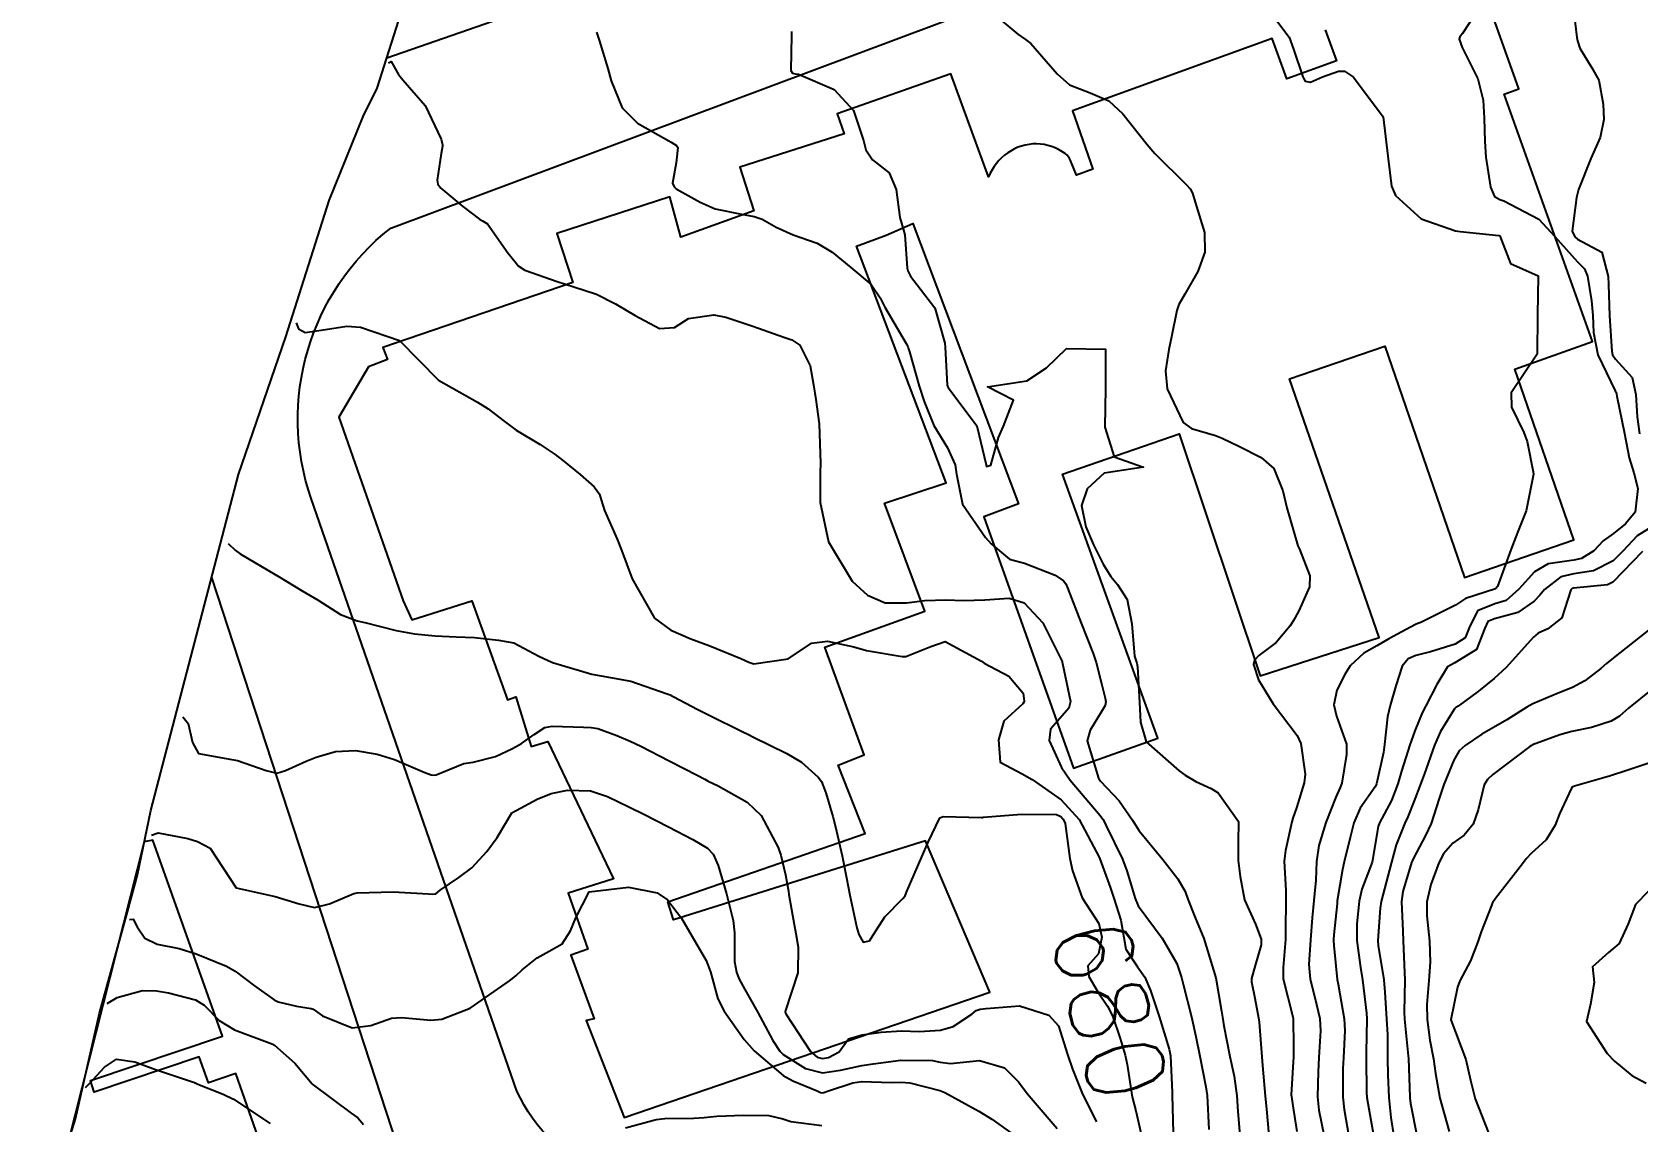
# Model space of a CAD drawing. Header units: metres. Extents: x 298520 to 308411, y 7433745 to 7450750.
# Drawn here: x 300288.6 to 300370.5, y 7446637.9 to 7446693.5 of the extents above; entities that cross this region are included whole.
import ezdxf
from ezdxf.enums import TextEntityAlignment as Align

# ---------------------------------------------------------------- set-up
doc = ezdxf.new("R2010")
doc.units = ezdxf.units.M
doc.header["$LTSCALE"] = 10
for name, color, linetype in [('Area', 45, 'Continuous'), ('Cotas', 45, 'Continuous'), ('Curvas de Nivel 1m', 11, 'Continuous'), ('Curvas de Nivel 5m', 15, 'Continuous'), ('Edificações', 30, 'Continuous'), ('Vias Primárias', 230, 'Continuous')]:
    doc.layers.add(name, color=color, linetype=linetype)
doc.styles.add('Style-STANDARD', font='STANDARD.shx')

msp = doc.modelspace()

# ---------------------------------------------------------------- linework, layer by layer
at = {"layer": 'Area'}
msp.add_polyline3d([(300290.383, 7446636.555, 695.431), (300290.86, 7446638.084, 694.811), (300292.078, 7446643.48, 687.93), (300293.514, 7446648.638, 687.981), (300294.03, 7446650.539, 682.11), (300294.695, 7446653.814, 682.03), (300299.18, 7446670.942, 680.562), (300301.583, 7446677.958, 679.112), (300303.788, 7446684.92, 678.483), (300305.531, 7446689.188, 678.055), (300306.241, 7446690.635, 678.014), (300307.587, 7446694.855, 677.543)], dxfattribs=at)
at = {"layer": 'Curvas de Nivel 1m', "flags": 128}
for points, elevation in [([(300351.596, 7446694.759), (300352.738, 7446693.233), (300352.969, 7446692.631), (300353.447, 7446691.222), (300353.479, 7446691.148), (300353.551, 7446690.995), (300353.828, 7446690.939), (300354.444, 7446691.211), (300355.257, 7446691.502), (300355.556, 7446691.513), (300356.017, 7446691.195), (300357.533, 7446689.18), (300357.775, 7446687.176), (300357.96, 7446685.645), (300358.162, 7446685.17), (300359.465, 7446683.981), (300361.228, 7446683.361), (300361.456, 7446683.331), (300363.429, 7446683.135), (300363.453, 7446683.129), (300363.484, 7446683.11), (300364.032, 7446681.695), (300365.433, 7446681.08), (300365.413, 7446679.08), (300365.383, 7446677.08), (300364.064, 7446675.099), (300364.077, 7446674.375), (300364.705, 7446673.089), (300364.87, 7446672.628), (300365.191, 7446671.082), (300365.197, 7446670.967), (300364.821, 7446669.087), (300364.388, 7446667.981), (300364.051, 7446667.098), (300363.361, 7446665.225), (300363.264, 7446665.11), (300361.74, 7446664.62), (300361.23, 7446664.276), (300359.491, 7446663.421), (300359.224, 7446663.307), (300358.931, 7446663.163), (300357.821, 7446662.567), (300357.208, 7446662.209), (300356.554, 7446661.836), (300355.854, 7446661.193), (300355.603, 7446660.781), (300355.18, 7446659.939), (300355.023, 7446659.202), (300355.164, 7446658.621), (300355.665, 7446657.195), (300355.674, 7446656.659), (300355.42, 7446655.197), (300355.34, 7446654.978), (300355.116, 7446654.489), (300354.611, 7446653.207), (300354.264, 7446652.033), (300354.145, 7446651.214), (300354.102, 7446650.253), (300354.008, 7446649.216), (300353.921, 7446648.335), (300353.828, 7446647.218), (300353.749, 7446645.958), (300353.81, 7446645.218), (300354.056, 7446644.277), (300354.3, 7446643.21), (300354.339, 7446642.575), (300354.259, 7446641.21), (300354.214, 7446640.48), (300354.192, 7446639.211), (300354.254, 7446638.538), (300354.523, 7446637.206)], 674), ([(300367.195, 7446695.064), (300367.415, 7446693.222), (300367.446, 7446693.061), (300367.569, 7446692.686), (300368.179, 7446691.67), (300368.527, 7446691.045), (300368.751, 7446689.826), (300368.794, 7446689.041), (300368.593, 7446688.123), (300368.128, 7446687.051), (300367.487, 7446685.472), (300367.403, 7446685.141), (300367.39, 7446685.061), (300367.178, 7446683.342), (300367.307, 7446683.061), (300367.452, 7446682.948), (300368.682, 7446682.278), (300369.015, 7446681.036), (300369.019, 7446680.627), (300369.072, 7446679.035), (300369.192, 7446677.235), (300369.235, 7446677.041), (300369.381, 7446676.817), (300370.229, 7446675.884), (300370.41, 7446675.024), (300370.478, 7446673.891), (300370.6, 7446673.021)], 672), ([(300362.256, 7446694.46), (300361.577, 7446693.422), (300361.447, 7446693.259), (300361.418, 7446693.132), (300361.569, 7446692.716), (300362.369, 7446691.122), (300362.64, 7446690.021), (300362.691, 7446689.118), (300362.713, 7446687.92), (300362.778, 7446687.117), (300363.008, 7446685.595), (300363.211, 7446685.113), (300363.481, 7446684.966), (300363.692, 7446684.895), (300365.466, 7446683.967), (300366.289, 7446683.072), (300367.44, 7446681.792), (300367.808, 7446681.426), (300367.955, 7446681.052), (300368.162, 7446679.79), (300368.229, 7446679.048), (300368.263, 7446678.189), (300368.484, 7446677.049), (300369.365, 7446675.207), (300369.428, 7446675.104), (300369.441, 7446675.039), (300369.456, 7446674.944), (300369.84, 7446673.032), (300370.084, 7446671.792), (300370.315, 7446671.025), (300370.517, 7446670.234), (300370.378, 7446669.024), (300369.886, 7446668.429), (300369.276, 7446667.943), (300368.757, 7446667.559), (300368.269, 7446667.05), (300367.655, 7446666.66), (300367.258, 7446666.582), (300365.945, 7446666.384), (300365.252, 7446665.984), (300364.447, 7446665.092), (300363.813, 7446664.523), (300363.231, 7446664.343), (300362.351, 7446663.994), (300361.922, 7446663.123), (300361.714, 7446662.619), (300361.205, 7446662.29), (300359.945, 7446661.894), (300359.201, 7446661.722), (300358.813, 7446661.55), (300358.505, 7446661.167), (300358.185, 7446660.168), (300357.885, 7446659.173), (300357.754, 7446658.585), (300357.607, 7446657.175), (300357.545, 7446656.77), (300357.204, 7446655.179), (300357.185, 7446655.117), (300357.121, 7446655.017), (300356.36, 7446653.938), (300356.033, 7446653.191), (300355.846, 7446652.438), (300355.548, 7446651.195), (300355.458, 7446650.807), (300355.198, 7446649.199), (300355.182, 7446649.068), (300355.027, 7446647.467), (300355.003, 7446647.221), (300354.999, 7446647.2), (300355.001, 7446647.178), (300355.02, 7446646.934), (300355.198, 7446645.198), (300355.233, 7446644.965), (300355.55, 7446643.194), (300355.578, 7446642.59), (300355.507, 7446641.194), (300355.484, 7446640.658), (300355.481, 7446639.195), (300355.547, 7446638.57), (300355.787, 7446637.191)], 673), ([(300317.422, 7446693.502), (300317.567, 7446693.091), (300318.007, 7446691.645), (300318.18, 7446691.01), (300318.736, 7446689.638), (300319.521, 7446688.854), (300321.233, 7446687.887), (300321.504, 7446687.714), (300321.572, 7446687.609), (300321.495, 7446686.827), (300321.305, 7446685.792), (300321.393, 7446685.611), (300321.482, 7446685.501), (300322.704, 7446684.821), (300323.472, 7446684.486), (300324.817, 7446684.219), (300325.468, 7446684.094), (300325.868, 7446683.955), (300326.588, 7446683.549), (300327.457, 7446683.161), (300328.669, 7446682.745), (300329.441, 7446682.278), (300330.387, 7446681.5), (300331.424, 7446680.631), (300331.888, 7446679.953), (300332.133, 7446679.479), (300333.222, 7446677.626), (300333.303, 7446677.461), (300333.319, 7446677.398), (300333.38, 7446677.205), (300333.879, 7446675.455), (300334.135, 7446674.672), (300334.618, 7446673.447), (300335.326, 7446672.301), (300335.717, 7446671.436), (300335.788, 7446670.956), (300336.082, 7446669.432), (300337.268, 7446667.726), (300337.554, 7446667.416), (300338.484, 7446666.63), (300339.253, 7446666.421), (300340.819, 7446665.802), (300341.244, 7446665.517), (300341.357, 7446665.369), (300341.447, 7446665.162), (300342.145, 7446663.361), (300342.745, 7446661.809), (300342.896, 7446661.353), (300343.182, 7446660.285), (300343.369, 7446659.541), (300343.395, 7446659.347), (300343.359, 7446659.159), (300343.165, 7446658.817), (300342.592, 7446657.915), (300342.438, 7446657.357), (300343.018, 7446655.457), (300343.082, 7446655.35), (300343.122, 7446655.3), (300344.074, 7446654.297), (300344.756, 7446653.325), (300345.095, 7446652.783), (300346.304, 7446651.308), (300347.063, 7446650.334), (300347.437, 7446649.675), (300347.58, 7446649.295), (300347.939, 7446648.392), (300348.391, 7446647.286), (300349.003, 7446645.28), (300349.293, 7446643.583), (300349.346, 7446643.275), (300349.418, 7446642.832), (300349.725, 7446641.268), (300349.937, 7446640.259), (300350.069, 7446639.263), (300350.121, 7446638.458), (300350.221, 7446637.26)], 677), ([(300327.367, 7446693.533), (300327.372, 7446693.334), (300327.342, 7446691.533), (300327.421, 7446691.401), (300327.551, 7446691.372), (300327.727, 7446691.353), (300329.544, 7446690.57), (300330.534, 7446689.5), (300331.036, 7446687.968), (300331.157, 7446687.493), (300331.498, 7446686.991), (300332.345, 7446686.33), (300332.701, 7446685.472), (300332.888, 7446684.043), (300333.066, 7446683.466), (300333.141, 7446683.156), (300333.271, 7446681.462), (300333.295, 7446681.325), (300333.429, 7446681.05), (300334.677, 7446679.447), (300335.189, 7446677.639), (300335.209, 7446677.442), (300335.308, 7446675.496), (300335.322, 7446675.44), (300335.362, 7446675.376), (300336.813, 7446673.425), (300337.29, 7446671.444), (300337.293, 7446671.42), (300337.312, 7446671.348), (300337.53, 7446671.417), (300337.919, 7446672.827), (300338.175, 7446673.408), (300338.69, 7446674.734), (300337.363, 7446675.42), (300339.366, 7446675.725), (300340.373, 7446676.38), (300341.383, 7446677.37), (300343.383, 7446677.34), (300343.377, 7446675.34), (300343.343, 7446673.35), (300343.819, 7446671.844), (300345.313, 7446671.32), (300343.31, 7446671.015), (300342.445, 7446670.215), (300342.158, 7446669.361), (300342.369, 7446668.267), (300342.767, 7446667.355), (300343.253, 7446666.375), (300343.645, 7446665.742), (300343.992, 7446665.339), (300344.478, 7446664.574), (300344.72, 7446663.328), (300344.85, 7446661.673), (300344.969, 7446661.323), (300345.013, 7446661.144), (300345.11, 7446659.321), (300345.158, 7446658.32), (300345.459, 7446657.317), (300347.128, 7446655.839), (300347.436, 7446655.606), (300347.981, 7446655.287), (300348.771, 7446654.927), (300349.117, 7446654.712), (300350.168, 7446653.259), (300350.147, 7446652.199), (300350.145, 7446651.259), (300350.247, 7446650.444), (300350.474, 7446649.259), (300351.034, 7446648.011), (300351.307, 7446647.247), (300351.307, 7446646.961), (300351.01, 7446645.914), (300350.827, 7446645.253), (300350.823, 7446645.075), (300350.993, 7446644.242), (300351.175, 7446643.248), (300351.206, 7446643.022), (300351.352, 7446641.246), (300351.383, 7446640.811), (300351.517, 7446639.244), (300351.589, 7446638.581), (300351.711, 7446637.242)], 676), ([(300306.823, 7446691.94), (300306.965, 7446691.997), (300307.33, 7446691.337), (300307.546, 7446691.063), (300308.686, 7446689.758), (300309.507, 7446688.043), (300309.572, 7446687.749), (300309.568, 7446687.684), (300309.499, 7446687.309), (300309.294, 7446685.943), (300309.334, 7446685.751), (300309.481, 7446685.549), (300310.603, 7446684.607), (300311.465, 7446683.961), (300311.614, 7446683.878), (300311.861, 7446683.724), (300312.907, 7446682.242), (300313.351, 7446681.701), (300313.385, 7446681.653), (300313.432, 7446681.578), (300313.765, 7446681.361), (300315.424, 7446680.782), (300316.271, 7446680.517), (300317.418, 7446680.131), (300318.392, 7446679.64), (300319.404, 7446679.043), (300320.63, 7446678.382), (300321.395, 7446678.446), (300322.111, 7446678.891), (300323.406, 7446679.088), (300324.016, 7446678.962), (300325.397, 7446678.498), (300326.98, 7446677.953), (300327.387, 7446677.81), (300327.8, 7446677.534), (300328.321, 7446676.475), (300328.494, 7446675.523), (300328.603, 7446674.769), (300328.775, 7446673.519), (300328.824, 7446672.013), (300328.843, 7446671.517), (300328.834, 7446671.043), (300328.837, 7446669.517), (300329.263, 7446667.51), (300330.464, 7446665.498), (300331.236, 7446664.787), (300332.152, 7446664.397), (300333.232, 7446664.4), (300334.159, 7446664.526), (300335.234, 7446664.55), (300336.144, 7446664.521), (300337.234, 7446664.558), (300338.47, 7446664.636), (300339.233, 7446664.404), (300340.176, 7446663.38), (300341.161, 7446661.403), (300341.172, 7446661.37), (300341.192, 7446661.304), (300341.591, 7446659.366), (300341.506, 7446659.028), (300341.162, 7446658.643), (300340.571, 7446657.956), (300340.514, 7446657.376), (300341.129, 7446656.007), (300341.571, 7446655.366), (300343.105, 7446653.552), (300343.199, 7446653.444), (300343.261, 7446653.348), (300343.414, 7446653.03), (300344.242, 7446651.332), (300344.473, 7446650.735), (300344.888, 7446649.322), (300345.047, 7446648.956), (300346.276, 7446647.307), (300347.01, 7446646.014), (300347.247, 7446645.298), (300347.338, 7446644.958), (300347.764, 7446643.292), (300347.976, 7446642.282), (300348.18, 7446641.288), (300348.501, 7446639.72), (300348.557, 7446639.284), (300348.651, 7446637.547)], 678), ([(300302.113, 7446678.68), (300302.236, 7446678.367), (300302.569, 7446678.185), (300303.39, 7446678.304), (300304.692, 7446678.508), (300305.393, 7446678.448), (300307.383, 7446677.77), (300309.363, 7446675.75), (300311.352, 7446674.623), (300311.91, 7446674.284), (300312.646, 7446673.71), (300313.335, 7446673.197), (300314.548, 7446672.464), (300315.317, 7446671.96), (300315.69, 7446671.674), (300316.595, 7446670.95), (300317.3, 7446670.317), (300317.579, 7446669.939), (300317.662, 7446669.654), (300317.833, 7446669.103), (300318.477, 7446667.642), (300318.702, 7446667.083), (300319.243, 7446665.63), (300320.375, 7446663.618), (300321.214, 7446663.003), (300322.242, 7446662.56), (300323.202, 7446662.213), (300324.79, 7446661.564), (300325.191, 7446661.377), (300325.455, 7446661.293), (300327.193, 7446661.54), (300328.387, 7446662.34), (300329.207, 7446662.44), (300330.55, 7446662.149), (300331.2, 7446661.964), (300333.004, 7446661.655), (300333.196, 7446661.661), (300334.476, 7446662.175), (300335.208, 7446662.431), (300337.05, 7446661.421), (300337.192, 7446661.322), (300338.453, 7446660.669), (300339.177, 7446659.801), (300339.234, 7446659.389), (300339.221, 7446659.341), (300339.171, 7446659.249), (300338.188, 7446658.374), (300337.917, 7446657.408), (300338.009, 7446656.284), (300339.126, 7446655.684), (300339.637, 7446655.385), (300341.113, 7446654.36), (300342.044, 7446653.361), (300343.074, 7446651.395), (300343.092, 7446651.35), (300343.613, 7446649.896), (300343.797, 7446649.339), (300344.152, 7446648.217), (300344.321, 7446647.331), (300344.423, 7446646.735), (300345.008, 7446645.841), (300345.379, 7446645.316), (300345.674, 7446644.636), (300346.112, 7446643.309), (300346.624, 7446641.637), (300346.687, 7446641.303), (300346.78, 7446639.456), (300346.783, 7446639.301), (300346.835, 7446637.38)], 679), ([(300371.283, 7446668.316), (300370.479, 7446667.818), (300369.754, 7446667.033), (300369.258, 7446666.54), (300368.265, 7446666.038), (300367.251, 7446665.87), (300366.599, 7446665.717), (300365.759, 7446665.075), (300365.527, 7446664.789), (300365.234, 7446664.488), (300364.405, 7446663.912), (300363.22, 7446663.588), (300362.878, 7446663.453), (300362.72, 7446663.115), (300362.294, 7446662.027), (300361.195, 7446661.338), (300360.814, 7446661.136), (300360.271, 7446660.231), (300359.709, 7446659.152), (300359.529, 7446658.793), (300359.154, 7446657.871), (300358.955, 7446657.352), (300358.896, 7446657.162), (300358.476, 7446655.82), (300358.281, 7446655.168), (300357.957, 7446654.329), (300357.344, 7446653.178), (300357.279, 7446652.999), (300357.082, 7446651.793), (300356.991, 7446651.264), (300356.967, 7446651.181), (300356.443, 7446649.803), (300356.311, 7446649.187), (300356.188, 7446648.036), (300356.193, 7446647.188), (300356.385, 7446645.81), (300356.483, 7446645.185), (300356.691, 7446643.478), (300356.709, 7446643.183), (300356.668, 7446641.472), (300356.663, 7446641.183), (300356.687, 7446639.431), (300356.707, 7446639.182), (300356.915, 7446638.015), (300357.066, 7446637.178)], 672), ([(300370.757, 7446667.018), (300369.247, 7446665.455), (300368.968, 7446665.321), (300367.244, 7446665.154), (300367.169, 7446665.135), (300367.1, 7446665.061), (300366.646, 7446663.642), (300365.926, 7446663.073), (300365.431, 7446662.857), (300365.209, 7446662.647), (300363.81, 7446661.101), (300363.187, 7446660.543), (300362.397, 7446659.902), (300361.356, 7446659.128), (300361.24, 7446659.061), (300361.171, 7446658.987), (300360.453, 7446657.841), (300360.146, 7446657.145), (300359.619, 7446655.644), (300359.44, 7446655.155), (300359.114, 7446654.304), (300358.786, 7446653.484), (300358.638, 7446653.165), (300358.196, 7446652.06), (300357.965, 7446651.171), (300357.78, 7446650.459), (300357.439, 7446649.176), (300357.388, 7446648.836), (300357.258, 7446647.178), (300357.273, 7446646.925), (300357.562, 7446645.174), (300357.618, 7446644.553), (300357.708, 7446643.173), (300357.76, 7446642.384), (300357.765, 7446641.172), (300357.775, 7446640.341), (300357.823, 7446639.171), (300357.923, 7446638.164), (300358.077, 7446637.168)], 671), ([(300371.182, 7446659.952), (300370.045, 7446659.027), (300369.584, 7446658.616), (300369.163, 7446658.372), (300368.162, 7446658.045), (300367.155, 7446657.838), (300366.542, 7446657.676), (300365.144, 7446657.157), (300365.093, 7446657.131), (300365.017, 7446657.082), (300363.128, 7446655.64), (300362.851, 7446655.388), (300362.692, 7446655.114), (300362.377, 7446653.851), (300362.121, 7446653.12), (300361.662, 7446652.557), (300361.088, 7446652.147), (300360.618, 7446651.599), (300360.375, 7446651.14), (300359.958, 7446650.043), (300359.756, 7446649.149), (300359.754, 7446648.438), (300359.894, 7446647.147), (300359.938, 7446646.072), (300359.87, 7446645.147), (300359.77, 7446643.928), (300359.773, 7446643.148), (300359.923, 7446642.102), (300360.104, 7446641.143), (300360.206, 7446640.402), (300360.425, 7446639.138), (300360.908, 7446637.441)], 669), ([(300296.333, 7446658.59), (300296.604, 7446658.249), (300296.835, 7446657.275), (300297.135, 7446656.721), (300298.54, 7446656.468), (300299.13, 7446656.366), (300300.587, 7446655.855), (300301.122, 7446655.714), (300301.563, 7446655.843), (300302.626, 7446656.332), (300303.133, 7446656.523), (300304.123, 7446656.825), (300305.139, 7446656.872), (300306.245, 7446656.68), (300307.133, 7446656.418), (300308.671, 7446655.757), (300308.995, 7446655.625), (300309.122, 7446655.609), (300309.248, 7446655.622), (300309.532, 7446655.746), (300310.66, 7446656.205), (300311.131, 7446656.268), (300312.278, 7446656.57), (300313.142, 7446656.974), (300313.605, 7446657.236), (300314.249, 7446657.689), (300314.8, 7446658.04), (300315.157, 7446658.104), (300316.759, 7446658.062), (300317.157, 7446658.044), (300317.489, 7446657.988), (300318.459, 7446657.64), (300319.149, 7446657.346), (300319.68, 7446657.089), (300321.134, 7446656.343), (300322.585, 7446655.588), (300322.942, 7446655.404), (300323.12, 7446655.313), (300323.632, 7446655.061), (300325.11, 7446654.23), (300325.815, 7446653.553), (300326.689, 7446651.933), (300326.828, 7446651.542), (300327.063, 7446650.524), (300327.209, 7446649.692), (300327.238, 7446649.537), (300327.507, 7446648.002), (300327.592, 7446647.532), (300327.714, 7446646.838), (300327.692, 7446645.53), (300327.065, 7446643.62), (300327.039, 7446643.539), (300327.08, 7446643.44), (300328.335, 7446641.519), (300328.676, 7446641.24), (300328.949, 7446641.167), (300329.247, 7446641.21), (300329.792, 7446641.502), (300330.283, 7446642.177), (300330.966, 7446642.367), (300331.939, 7446642.51), (300332.97, 7446642.577), (300333.88, 7446642.545), (300334.97, 7446642.607), (300335.612, 7446642.795), (300336.557, 7446643.424), (300336.787, 7446643.62), (300336.985, 7446643.678), (300337.294, 7446643.723), (300338.987, 7446643.848), (300340.494, 7446643.375), (300340.975, 7446642.828), (300341.447, 7446641.365), (300341.691, 7446640.617), (300342.203, 7446639.357), (300342.919, 7446637.931)], 681), ([(300371.135, 7446656.242), (300369.956, 7446655.853), (300369.128, 7446655.574), (300368.719, 7446655.452), (300367.286, 7446655.058), (300367.18, 7446655.002), (300367.121, 7446654.917), (300366.529, 7446653.645), (300366.306, 7446653.068), (300365.854, 7446652.31), (300365.081, 7446651.617), (300364.822, 7446651.339), (300364.637, 7446651.087), (300363.266, 7446649.318), (300363.114, 7446649.109), (300363.094, 7446649.067), (300363.051, 7446648.97), (300362.526, 7446647.619), (300362.355, 7446647.117), (300361.99, 7446646.143), (300361.448, 7446645.126), (300361.32, 7446644.807), (300360.983, 7446643.13), (300361.747, 7446641.122), (300361.997, 7446640.065), (300362.228, 7446639.117), (300362.907, 7446637.369)], 668), ([(300294.743, 7446652.55), (300295.084, 7446652.667), (300296.595, 7446652.382), (300297.078, 7446652.229), (300297.728, 7446651.883), (300299.053, 7446649.87), (300301.049, 7446649.426), (300302.268, 7446649.055), (300303.043, 7446648.873), (300303.806, 7446649.052), (300305.051, 7446649.582), (300305.229, 7446649.621), (300307.052, 7446649.659), (300308.861, 7446649.563), (300309.051, 7446649.541), (300309.23, 7446649.569), (300309.451, 7446649.746), (300310.403, 7446650.393), (300311.064, 7446650.883), (300311.837, 7446651.719), (300312.36, 7446652.435), (300313.103, 7446653.7), (300314.402, 7446654.395), (300315.113, 7446654.686), (300315.944, 7446654.842), (300317.114, 7446654.813), (300317.989, 7446654.524), (300319.106, 7446653.983), (300319.838, 7446653.623), (300321.093, 7446652.973), (300322.346, 7446652.329), (300323.078, 7446651.895), (300323.381, 7446651.577), (300323.63, 7446651.012), (300324.055, 7446649.57), (300324.395, 7446648.211), (300324.461, 7446647.566), (300324.458, 7446646.119), (300324.561, 7446645.567), (300324.685, 7446645.25), (300324.994, 7446644.683), (300325.633, 7446643.554), (300326.421, 7446642.085), (300326.768, 7446641.542), (300326.951, 7446641.364), (300328.081, 7446640.66), (300328.942, 7446640.438), (300329.873, 7446640.572), (300330.946, 7446640.818), (300331.529, 7446640.902), (300332.949, 7446641.08), (300334.566, 7446641.062), (300334.948, 7446640.985), (300335.47, 7446640.913), (300336.949, 7446641.069), (300338.233, 7446640.687), (300338.939, 7446639.976), (300339.384, 7446639.385), (300340.915, 7446637.605)], 682), ([(300293.613, 7446648.26), (300293.809, 7446648.27), (300294, 7446647.876), (300294.391, 7446647.294), (300295.019, 7446647.002), (300296.141, 7446646.778), (300297.012, 7446646.5), (300298.562, 7446645.874), (300299, 7446645.622), (300299.986, 7446644.867), (300300.986, 7446644.156), (300301.193, 7446644.055), (300302.135, 7446643.833), (300302.883, 7446643.722), (300302.982, 7446643.681), (300303.455, 7446643.336), (300304.967, 7446642.726), (300305.916, 7446642.844), (300306.975, 7446643.228), (300307.483, 7446643.265), (300308.973, 7446643.114), (300309.544, 7446643.175), (300310.983, 7446643.73), (300312.997, 7446645.126), (300313.318, 7446645.378), (300313.64, 7446645.694), (300314.4, 7446646.298), (300315.017, 7446646.635), (300315.677, 7446647.019), (300316.096, 7446647.669), (300316.365, 7446648.341), (300317.053, 7446649.66), (300319.056, 7446649.908), (300320.515, 7446649.615), (300321.049, 7446649.258), (300321.76, 7446648.319), (300322.179, 7446647.593), (300323.012, 7446646.165), (300323.23, 7446645.587), (300323.617, 7446644.209), (300323.941, 7446643.576), (300324.962, 7446642.135), (300325.471, 7446641.555), (300326.941, 7446640.306), (300327.43, 7446640.025), (300328.671, 7446639.514), (300328.852, 7446639.431), (300328.932, 7446639.41), (300329.014, 7446639.428), (300329.199, 7446639.507), (300330.499, 7446639.933), (300330.938, 7446639.993), (300332.468, 7446639.945), (300332.938, 7446639.955), (300333.4, 7446639.925), (300334.934, 7446639.535), (300335.185, 7446639.437), (300336.924, 7446638.48), (300337.576, 7446638.067), (300338.528, 7446637.396)], 683), ([(300371.06, 7446649.698), (300370.4, 7446649.02), (300370.034, 7446648.029), (300369.563, 7446647.032), (300369.018, 7446646.569), (300368.213, 7446645.846), (300368.289, 7446645.047), (300368.1, 7446643.941), (300367.903, 7446643.051), (300368.959, 7446641.416), (300369.329, 7446641.034), (300370.22, 7446640.295), (300370.942, 7446639.917)], 667), ([(300292.483, 7446643.97), (300292.986, 7446644.285), (300294.278, 7446644.639), (300294.99, 7446644.609), (300295.595, 7446644.517), (300296.986, 7446644.164), (300297.424, 7446643.886), (300298.19, 7446643.097), (300298.97, 7446642.627), (300300.921, 7446641.892), (300300.963, 7446641.875), (300300.979, 7446641.866), (300301.008, 7446641.849), (300302.043, 7446640.927), (300302.934, 7446639.869), (300302.98, 7446639.82), (300304.919, 7446638.383), (300305.258, 7446638.138), (300305.544, 7446637.794)], 684), ([(300318.913, 7446637.63), (300320.473, 7446638.059), (300320.918, 7446638.11), (300322.396, 7446638.117), (300322.919, 7446638.154), (300323.566, 7446638.227), (300324.92, 7446638.273), (300326.209, 7446638.258), (300326.918, 7446638.087), (300327.337, 7446637.954), (300328.915, 7446637.754)], 684)]:
    msp.add_lwpolyline(points, dxfattribs=dict(at, elevation=elevation))
at = {"layer": 'Curvas de Nivel 5m', "flags": 128}
for points, elevation in [([(300337.589, 7446694.493), (300338.905, 7446693.4), (300339.304, 7446693.128), (300339.568, 7446692.915), (300340.915, 7446691.376), (300341.547, 7446690.807), (300342.599, 7446690.409), (300343.54, 7446689.999), (300344.261, 7446689.333), (300345.51, 7446687.766), (300345.892, 7446687.316), (300347.487, 7446685.722), (300347.698, 7446685.51), (300347.806, 7446685.295), (300347.947, 7446684.821), (300348.428, 7446683.285), (300348.438, 7446682.281), (300348.087, 7446681.29), (300347.421, 7446680.141), (300347.112, 7446679.607), (300347.017, 7446679.304), (300346.735, 7446677.964), (300346.605, 7446677.308), (300346.445, 7446676.236), (300346.523, 7446675.308), (300347.337, 7446673.589), (300347.755, 7446673.294), (300348.979, 7446672.925), (300349.328, 7446672.789), (300350.218, 7446672.367), (300351.319, 7446671.813), (300351.961, 7446671.244), (300352.427, 7446670.113), (300352.625, 7446669.237), (300353.192, 7446667.303), (300353.22, 7446667.23), (300353.262, 7446667.13), (300353.804, 7446665.777), (300353.784, 7446665.222), (300353.231, 7446663.988), (300352.956, 7446663.503), (300352.793, 7446663.234), (300352.078, 7446662.374), (300351.2, 7446661.711), (300350.969, 7446661.479), (300350.93, 7446661.253), (300351.185, 7446660.48), (300351.932, 7446659.242), (300353.149, 7446657.63), (300353.336, 7446657.227), (300353.565, 7446655.662), (300353.515, 7446655.224), (300353.11, 7446653.954), (300352.924, 7446653.413), (300352.876, 7446653.232), (300352.55, 7446651.766), (300352.495, 7446651.236), (300352.568, 7446649.725), (300352.572, 7446649.235), (300352.553, 7446647.712), (300352.561, 7446647.235), (300352.438, 7446645.807), (300352.437, 7446645.236), (300352.931, 7446643.283), (300352.946, 7446643.23), (300352.961, 7446641.765), (300352.965, 7446641.242), (300352.951, 7446640.992), (300352.851, 7446639.314), (300352.855, 7446639.231), (300352.928, 7446638.76), (300353.137, 7446637.449)], 675), ([(300298.653, 7446667.42), (300299.001, 7446667.087), (300299.258, 7446666.89), (300301.034, 7446665.852), (300301.242, 7446665.725), (300302.415, 7446665.013), (300303.23, 7446664.539), (300304.38, 7446663.808), (300305.218, 7446663.477), (300305.619, 7446663.392), (300307.211, 7446662.994), (300308.15, 7446662.819), (300309.207, 7446662.714), (300310.273, 7446662.673), (300311.206, 7446662.635), (300312.427, 7446662.489), (300313.203, 7446662.362), (300314.488, 7446661.687), (300315.19, 7446661.363), (300315.649, 7446661.214), (300317.184, 7446660.762), (300318.137, 7446660.601), (300319.181, 7446660.412), (300321.024, 7446659.762), (300321.174, 7446659.707), (300321.241, 7446659.676), (300321.377, 7446659.607), (300322.564, 7446658.986), (300323.164, 7446658.68), (300324.884, 7446657.826), (300325.145, 7446657.697), (300325.432, 7446657.557), (300327.135, 7446656.719), (300327.872, 7446656.271), (300328.735, 7446655.516), (300328.894, 7446655.287), (300329.115, 7446654.712), (300329.479, 7446653.506), (300329.619, 7446652.981), (300329.954, 7446651.501), (300330.178, 7446650.383), (300330.347, 7446649.497), (300330.704, 7446647.826), (300330.796, 7446647.492), (300331.027, 7446647.094), (300331.35, 7446647.165), (300331.553, 7446647.485), (300332.133, 7446648.388), (300333.052, 7446649.333), (300333.156, 7446649.468), (300333.228, 7446649.641), (300334.017, 7446651.456), (300334.334, 7446652.202), (300334.938, 7446653.442), (300335.104, 7446653.511), (300337.061, 7446653.463), (300337.103, 7446653.461), (300337.148, 7446653.464), (300339.105, 7446653.628), (300340.878, 7446653.6), (300341.104, 7446653.499), (300341.225, 7446653.369), (300341.316, 7446653.152), (300341.56, 7446651.365), (300341.688, 7446650.743), (300342.191, 7446649.359), (300343.034, 7446648.058), (300343.192, 7446647.347), (300343.014, 7446646.503), (300342.477, 7446645.886), (300342.522, 7446645.355), (300342.995, 7446644.568), (300343.486, 7446643.841), (300343.729, 7446643.339), (300344.118, 7446642.18), (300344.384, 7446641.329), (300344.489, 7446640.867), (300344.716, 7446639.323), (300344.757, 7446639.149), (300344.925, 7446638.502), (300345.189, 7446637.317)], 680), ([(300371.057, 7446663.012), (300369.198, 7446661.528), (300368.925, 7446661.313), (300368.628, 7446661.046), (300367.82, 7446660.42), (300367.183, 7446660.086), (300366.454, 7446659.794), (300365.175, 7446659.255), (300364.867, 7446659.085), (300363.836, 7446658.427), (300363.157, 7446658.043), (300362.566, 7446657.701), (300361.723, 7446657.124), (300361.418, 7446656.85), (300361.135, 7446656.384), (300360.636, 7446655.137), (300360.396, 7446654.421), (300359.985, 7446653.147), (300359.701, 7446652.544), (300359.076, 7446651.379), (300359.009, 7446651.226), (300358.988, 7446651.161), (300358.541, 7446649.682), (300358.466, 7446649.166), (300358.537, 7446647.658), (300358.559, 7446647.165), (300358.618, 7446645.553), (300358.633, 7446645.164), (300358.6, 7446643.55), (300358.615, 7446643.164), (300358.818, 7446641.298), (300358.83, 7446641.161), (300358.89, 7446639.204), (300358.893, 7446639.16), (300358.929, 7446638.867), (300359.274, 7446637.154)], 670), ([(300291.363, 7446639.68), (300291.58, 7446639.894), (300292.339, 7446640.732), (300292.951, 7446641.127), (300293.89, 7446640.989), (300294.943, 7446640.608), (300296.88, 7446639.955), (300296.933, 7446639.933), (300296.961, 7446639.927), (300297.022, 7446639.899), (300298.392, 7446639.342), (300298.925, 7446639.089), (300300.784, 7446637.851)], 685)]:
    msp.add_lwpolyline(points, dxfattribs=dict(at, elevation=elevation))
at = {"layer": 'Edificações'}
msp.add_lwpolyline([(300354.579, 7446693.609), (300355.148, 7446692.042), (300352.621, 7446691.124), (300351.873, 7446693.18), (300341.696, 7446689.481), (300342.737, 7446686.505), (300341.9, 7446686.212), (300341.592, 7446686.961, 0.136749), (300341.324, 7446687.306, 0.322773), (300338.392, 7446687.345, 0.145499), (300337.418, 7446686.117), (300335.499, 7446691.366), (300329.698, 7446689.33), (300330.054, 7446688.315), (300324.739, 7446686.617), (300325.453, 7446684.383), (300321.723, 7446683.045), (300321.17, 7446685.101), (300315.408, 7446683.236), (300316.218, 7446680.734), (300306.528, 7446677.42), (300306.769, 7446676.8), (300305.803, 7446676.426), (300304.288, 7446673.871), (300307.561, 7446664.502), (300308.003, 7446663.53), (300311.071, 7446664.505), (300312.882, 7446659.447), (300313.315, 7446659.602), (300314.088, 7446657.076), (300314.937, 7446657.333), (300318.295, 7446650.324), (300315.978, 7446649.595), (300316.985, 7446646.744), (300316.119, 7446646.438), (300317.302, 7446643.184), (300316.896, 7446643.103), (300318.829, 7446638.16), (300337.479, 7446644.543), (300334.198, 7446652.268), (300321.346, 7446648.241), (300321.061, 7446649.15), (300331.118, 7446652.646), (300329.744, 7446656.12), (300331.069, 7446656.645), (300329.071, 7446662.143), (300334.175, 7446663.982), (300332.106, 7446669.476), (300335.248, 7446670.511), (300330.688, 7446682.581), (300332.199, 7446683.151), (300333.559, 7446683.742), (300338.948, 7446669.455), (300337.172, 7446668.785), (300341.748, 7446655.966), (300346.041, 7446657.498), (300341.18, 7446670.963), (300347.127, 7446673.024), (300351.256, 7446660.677), (300357.34, 7446662.639), (300352.761, 7446675.816), (300357.619, 7446677.492), (300361.691, 7446665.692), (300367.256, 7446667.612), (300364.254, 7446676.311), (300368.201, 7446677.717), (300363.708, 7446690.332), (300364.459, 7446690.6), (300362.377, 7446696.443)], format="xyb", dxfattribs=at)
at = {"layer": 'Edificações', "elevation": 688.992}
msp.add_lwpolyline([(300288.65, 7446628.52), (300290.513, 7446629.233), (300290.737, 7446628.647), (300295.731, 7446630.273), (300295.975, 7446629.525), (300302.108, 7446631.639), (300299.04, 7446640.408), (300297.638, 7446639.918), (300297.172, 7446641.25), (300291.821, 7446639.443), (300291.62, 7446640.037), (300298.351, 7446642.31), (300294.803, 7446652.292), (300294.369, 7446652.211), (300290.489, 7446636.895)], close=True, dxfattribs=at)
at = {"layer": 'Vias Primárias', "elevation": 681.012}
msp.add_lwpolyline([(300297.804, 7446665.688), (300309.469, 7446629.95, 0.083883), (300311.64, 7446625.81, 0.438205), (300319.368, 7446625.077, 0.061686), (300321.16, 7446627.136, 0.30519), (300321.162, 7446632.448, 0.146435), (300317.842, 7446635.177, -0.188369), (300313.372, 7446639.509), (300302.882, 7446669.718, -0.320275), (300306.932, 7446683.504), (300337.023, 7446694.761), (300362.552, 7446703.373), (300368.028, 7446705.251), (300365.513, 7446712.582), (300306.733, 7446692.177)], format="xyb", dxfattribs=at)

# ---------------------------------------------------------------- texts
at = {"layer": 'Cotas', "style": 'Style-STANDARD'}
msp.add_text('680', height=4, rotation=284.76564, dxfattribs=at).set_placement((300343.571, 7446643.674, 680), align=Align.MIDDLE_CENTER)

doc.saveas('drawing.dxf')
